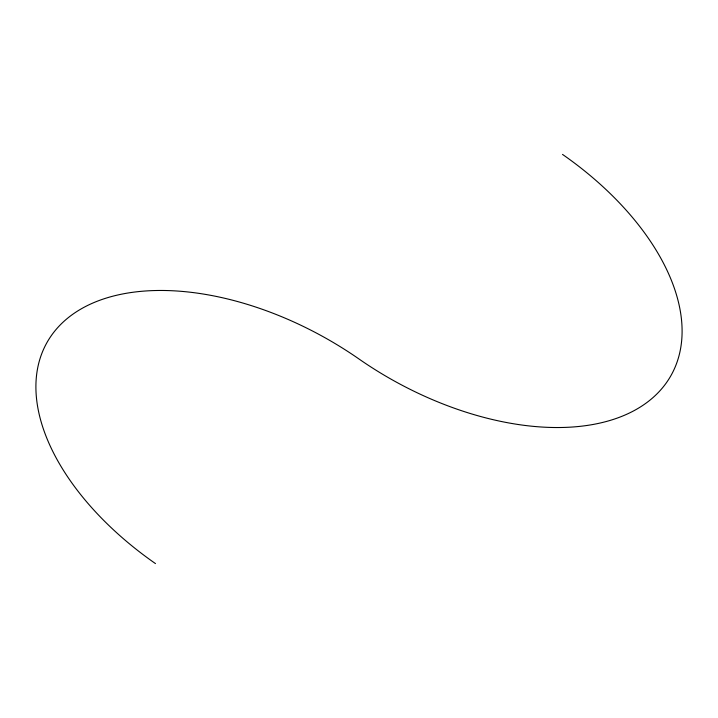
<?xml version="1.0" encoding="UTF-8"?>
<svg xmlns="http://www.w3.org/2000/svg" width="718" height="718" viewBox="0 0 718 718"><rect width="100%" height="100%" fill="white"/><g stroke="black" fill="none" stroke-linecap="round" stroke-linejoin="round"><path stroke-width="1.08" d="M562.517 154.406A241.49 140.916 29.5 0 1 657.32 393.518A241.49 140.916 29.5 0 1 359 359A241.49 140.916 29.5 0 0 60.68 324.482A241.49 140.916 29.5 0 0 155.483 563.594"/></g></svg>
